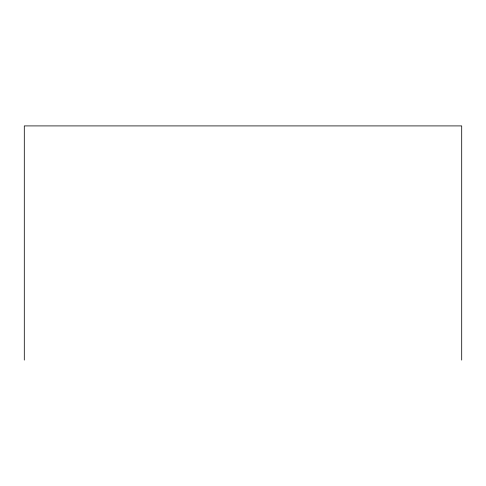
<?xml version="1.0" encoding="UTF-8"?>
<svg xmlns="http://www.w3.org/2000/svg" width="486" height="486" viewBox="0 0 486 486"><rect width="100%" height="100%" fill="white"/><g stroke="black" fill="none" stroke-linecap="round" stroke-linejoin="round"><path stroke-width="0.73" d="M461.7 360.09L461.7 125.91L24.3 125.91L24.3 360.09"/></g></svg>
